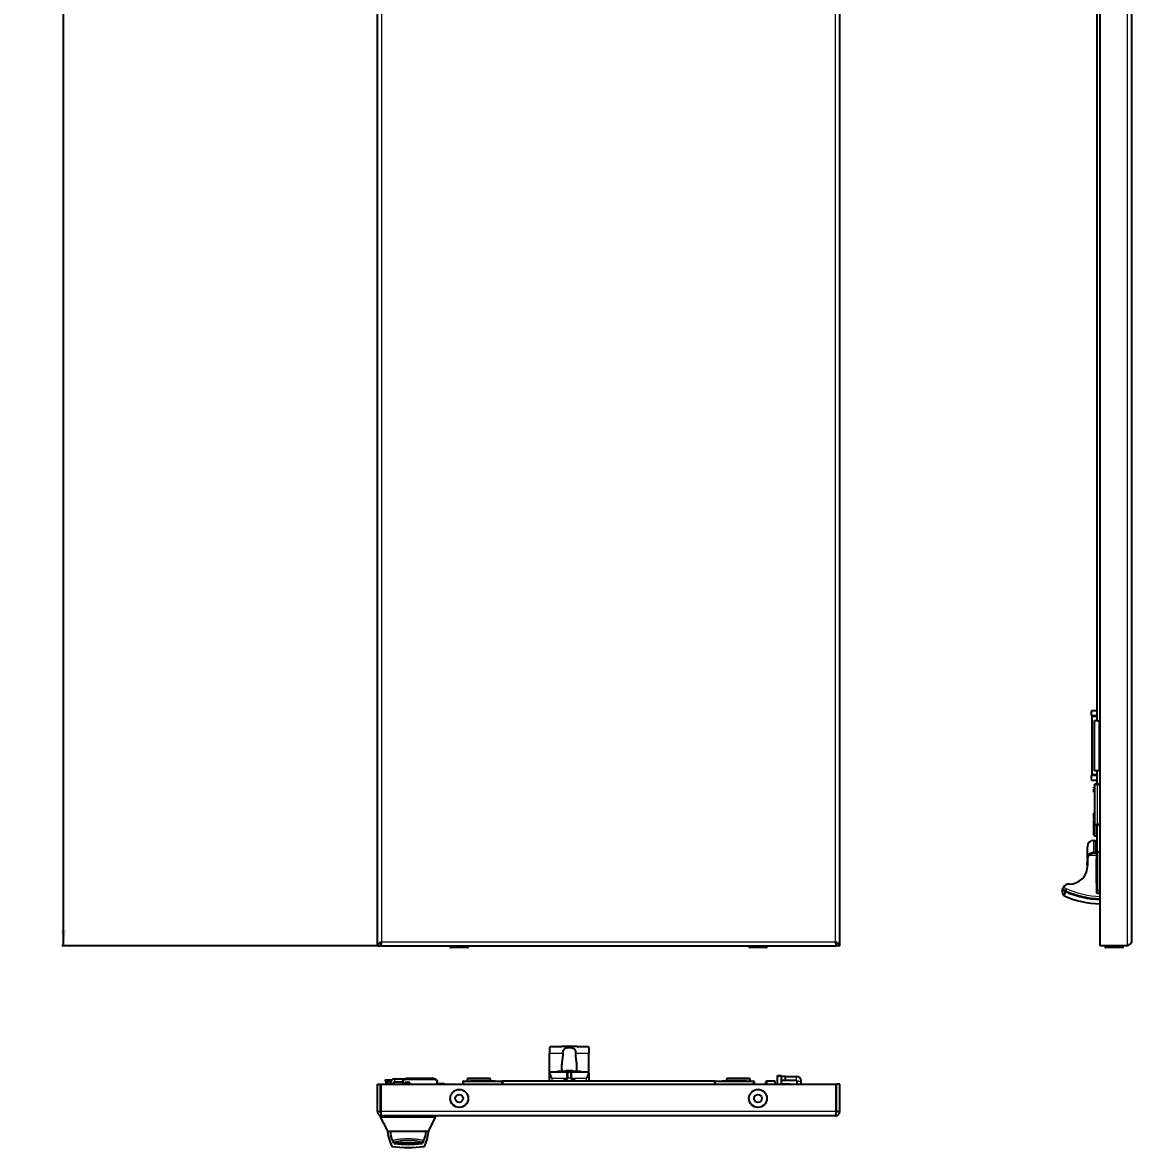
# Model space of a CAD drawing. Header units: millimetres. Extents: x -188 to 1295, y -1228 to 1043.
# Drawn here: x -188 to 517, y -1228 to -513 of the extents above; entities that cross this region are included whole.
import ezdxf

# ---------------------------------------------------------------- set-up
doc = ezdxf.new("R2010")
doc.units = ezdxf.units.MM
doc.layers.add('FORMAT', color=7, linetype='Continuous')
doc.styles.add('SLDTEXTSTYLE0', font='TXT', dxfattribs={"width": 0.75})
doc.dimstyles.new('SLDDIMSTYLE0', dxfattribs={"dimtxt": 20, "dimasz": 10, "dimexe": 0, "dimexo": 0.0625, "dimgap": 5, "dimtad": 2, "dimdec": 1, "dimrnd": 1e-09, "dimzin": 12, "dimdsep": 46, "dimtxsty": 'SLDTEXTSTYLE0', "dimsah": 1, "dimcen": 0.09, "dimadec": 0, "dimazin": 3, "dimtfac": 1, "dimtofl": 0, "dimtmove": 0, "dimatfit": 3, "dimfxl": 0, "dimfrac": 2, "dimtolj": 1, "dimtzin": 12, "dimarcsym": 0})

# ---------------------------------------------------------------- blocks, each defined once
blk = doc.blocks.new('_D_1')
at = {"layer": 'FORMAT'}
for p, q in [((37.68, 855.02), (-162.97, 855.02)), ((-161.97, -1099.98), (-161.97, 855.02)), ((37.68, -1099.98), (-162.97, -1099.98))]:
    blk.add_line(p, q, dxfattribs=at)
for points in [[(-161.97, 855.02), (-163.51, 845.02), (-160.43, 845.02)], [(-161.97, -1099.98), (-160.43, -1089.98), (-163.51, -1089.98)]]:
    blk.add_solid(points, dxfattribs=at)
at = {"layer": 'FORMAT', "insert": (-187.75, -77.12), "char_height": 20, "attachment_point": 1, "rotation": 90, "style": 'SLDTEXTSTYLE0'}
blk.add_mtext('1955', dxfattribs=at)

msp = doc.modelspace()

# ---------------------------------------------------------------- linework, layer by layer
at = {"color": 7, "linetype": 'Continuous', "lineweight": 25}
for p, q in [((37.69, -1099.98), (37.69, 855.02)), ((331.69, -1099.98), (331.69, 855.02)), ((497.27, -1099.98), (497.27, 855.02)), ((517.27, -199.98), (517.27, -1097.38)), ((495.27, -447.98), (495.27, -956.48)), ((491.72, -950.98), (491.72, -952.98)), ((495.27, -950.48), (492.22, -950.48)), ((492.22, -953.48), (495.27, -953.48)), ((492.22, -953.48), (492.22, -953.78)), ((492.22, -991.18), (492.22, -953.78)), ((492.22, -953.78), (495.22, -953.78)), ((493.77, -988.48), (493.77, -956.48)), ((493.77, -956.48), (496.77, -956.48)), ((494.72, -953.48), (494.72, -953.78)), ((495.22, -953.78), (495.27, -953.78)), ((497.27, -956.48), (496.77, -956.48)), ((491.72, -991.98), (491.72, -993.98)), ((495.22, -991.18), (492.22, -991.18)), ((492.22, -991.18), (492.22, -991.48)), ((495.27, -991.48), (492.22, -991.48)), ((492.22, -994.48), (495.27, -994.48)), ((496.77, -988.48), (493.77, -988.48)), ((494.72, -991.18), (494.72, -991.48)), ((495.27, -991.18), (495.22, -991.18)), ((495.27, -988.48), (495.27, -996.98)), ((496.77, -988.48), (497.27, -988.48)), ((493.67, -997.48), (493.67, -1022.48)), ((497.27, -996.98), (495.67, -996.98)), ((493.67, -1015.08), (493.27, -1015.48)), ((493.27, -1017.73), (493.27, -1015.48)), ((493.27, -1019.29), (493.27, -1018.57)), ((493.27, -1022.48), (493.27, -1020.25)), ((493.27, -1029.48), (493.27, -1022.48)), ((493.77, -1022.48), (493.77, -1029.98)), ((495.27, -1022.98), (495.27, -1039.98)), ((495.67, -1022.98), (497.16, -1022.98)), ((493.27, -1029.48), (493.77, -1029.98)), ((493.77, -1029.98), (495.27, -1029.98)), ((489.27, -1042.77), (489.27, -1036.83)), ((489.27, -1042.77), (489.27, -1036.83)), ((493.27, -1032.83), (493.3, -1032.83)), ((493.27, -1032.83), (493.27, -1032.83)), ((493.3, -1032.83), (494.26, -1032.83)), ((494.26, -1032.83), (495.27, -1032.83)), ((489.27, -1044.83), (489.27, -1042.77)), ((493.27, -1040.83), (495.27, -1040.83)), ((495.07, -1044.63), (495.27, -1044.63)), ((495.07, -1047.59), (495.07, -1044.63)), ((495.27, -1039.98), (495.57, -1039.98)), ((495.27, -1064.68), (495.27, -1040.28)), ((495.57, -1039.98), (496.22, -1039.98)), ((496.22, -1039.98), (497.27, -1039.98)), ((489.16, -1046.98), (489.17, -1046.98)), ((489.17, -1045.16), (489.27, -1045.16)), ((489.17, -1045.29), (489.27, -1045.29)), ((489.17, -1045.29), (489.17, -1046.85)), ((489.17, -1046.85), (489.27, -1046.85)), ((489.17, -1046.98), (489.27, -1046.98)), ((489.17, -1047.05), (489.27, -1047.05)), ((489.17, -1047.18), (489.27, -1047.18)), ((489.17, -1048.18), (489.17, -1047.18)), ((489.17, -1048.68), (489.17, -1048.18)), ((489.17, -1048.18), (489.27, -1048.18)), ((489.17, -1048.68), (489.27, -1048.68)), ((489.27, -1044.83), (489.27, -1049.08)), ((495.05, -1051.02), (495.27, -1051.02)), ((495.07, -1047.59), (495.27, -1047.59)), ((495.07, -1049.58), (495.07, -1047.59)), ((495.07, -1049.58), (495.27, -1049.58)), ((495.07, -1050.93), (495.07, -1049.58)), ((495.07, -1050.93), (495.27, -1050.93)), ((495.07, -1052.59), (495.07, -1051.19)), ((495.07, -1054.18), (495.05, -1054.18)), ((495.07, -1052.59), (495.27, -1052.59)), ((495.07, -1053.64), (495.07, -1052.59)), ((495.07, -1053.64), (495.27, -1053.64)), ((495.07, -1055.51), (495.07, -1053.64)), ((495.07, -1055.51), (495.27, -1055.51)), ((495.07, -1056.31), (495.07, -1055.51)), ((495.07, -1056.31), (495.27, -1056.31)), ((475.54, -1065.01), (473.38, -1064.12)), ((495.07, -1060.12), (495.27, -1060.12)), ((495.27, -1066.63), (495.27, -1064.68)), ((497.27, -1064.98), (495.57, -1064.98)), ((497.27, -1066.63), (495.27, -1066.63)), ((37.69, -1099.98), (39.69, -1099.98)), ((39.99, -1099.98), (39.99, -1098.3)), ((39.99, -1099.98), (329.39, -1099.98)), ((83.94, -1099.98), (83.94, -1100.73)), ((92.7, -1100.98), (84.19, -1100.98)), ((95.19, -1100.98), (92.7, -1100.98)), ((95.44, -1100.73), (95.44, -1099.98)), ((273.94, -1099.98), (273.94, -1100.73)), ((285.19, -1100.98), (274.19, -1100.98)), ((285.44, -1100.73), (285.44, -1099.98)), ((329.39, -1097.98), (329.39, -1099.98)), ((331.69, -1099.98), (329.69, -1099.98)), ((514.67, -1099.98), (497.27, -1099.98)), ((500.52, -1099.98), (500.52, -1100.73)), ((511.77, -1100.98), (500.77, -1100.98)), ((512.02, -1100.73), (512.02, -1099.98)), ((147.19, -1164.62), (147.19, -1168.46)), ((154.21, -1164.06), (148.69, -1164.06)), ((155.1, -1164.01), (154.58, -1164.02)), ((164.29, -1163.96), (155.1, -1163.96)), ((164.81, -1164.02), (164.29, -1164)), ((170.69, -1164.06), (165.17, -1164.06)), ((172.19, -1164.62), (172.19, -1168.46)), ((147.19, -1179.96), (147.19, -1168.46)), ((172.19, -1179.96), (172.19, -1168.46)), ((147.19, -1180.83), (147.19, -1179.96)), ((147.19, -1179.96), (160.69, -1179.96)), ((152.07, -1179.86), (152.07, -1179.96)), ((152.21, -1179.86), (152.21, -1179.96)), ((152.33, -1179.86), (152.33, -1179.96)), ((153.14, -1179.86), (152.33, -1179.86)), ((153.14, -1179.86), (153.14, -1179.96)), ((153.29, -1179.86), (153.29, -1179.96)), ((153.41, -1179.86), (153.41, -1179.96)), ((153.75, -1179.86), (153.75, -1179.96)), ((153.93, -1179.86), (153.93, -1179.96)), ((154.46, -1179.86), (154.46, -1179.96)), ((154.84, -1175.74), (154.84, -1178.33)), ((154.94, -1179.86), (154.94, -1179.96)), ((155.11, -1179.86), (155.11, -1179.96)), ((155.57, -1179.86), (155.57, -1179.96)), ((155.71, -1179.86), (155.71, -1179.96)), ((155.83, -1179.86), (155.83, -1179.96)), ((156.14, -1179.86), (156.14, -1179.96)), ((157.42, -1179.86), (156.3, -1179.86)), ((157.42, -1179.86), (157.42, -1179.96)), ((157.56, -1179.86), (157.56, -1179.96)), ((157.75, -1179.86), (157.75, -1179.96)), ((157.76, -1179.86), (157.76, -1179.96)), ((158.35, -1179.86), (157.76, -1179.86)), ((158.35, -1179.86), (158.35, -1179.96)), ((158.62, -1179.63), (158.6, -1179.4)), ((158.66, -1179.64), (158.63, -1179.33)), ((158.65, -1179.49), (158.65, -1179.4)), ((159.25, -1179.86), (158.68, -1179.86)), ((158.69, -1183.96), (158.69, -1179.96)), ((158.69, -1179.96), (160.69, -1179.96)), ((159.25, -1179.86), (159.25, -1179.96)), ((159.26, -1179.86), (159.26, -1179.96)), ((159.26, -1179.86), (159.44, -1179.86)), ((159.44, -1179.86), (159.44, -1179.96)), ((159.44, -1179.86), (159.44, -1179.86)), ((159.46, -1179.86), (159.46, -1179.96)), ((159.47, -1179.36), (159.47, -1179.33)), ((159.61, -1179.86), (159.61, -1179.96)), ((160.41, -1179.86), (159.61, -1179.86)), ((160.41, -1179.86), (160.41, -1179.96)), ((160.55, -1179.86), (160.55, -1179.96)), ((160.67, -1179.86), (160.67, -1179.96)), ((160.69, -1179.96), (160.69, -1183.96)), ((160.74, -1179.4), (160.75, -1179.33)), ((160.77, -1179.89), (160.96, -1179.88)), ((161.1, -1179.52), (161.11, -1179.4)), ((161.1, -1179.86), (161.1, -1179.96)), ((161.19, -1179.96), (172.19, -1179.96)), ((161.23, -1179.86), (161.23, -1179.96)), ((161.59, -1179.86), (161.59, -1179.96)), ((161.85, -1179.86), (161.85, -1179.96)), ((161.97, -1179.86), (161.97, -1179.96)), ((162.11, -1179.86), (162.11, -1179.96)), ((162.23, -1179.86), (162.23, -1179.96)), ((162.66, -1179.86), (162.66, -1179.96)), ((162.69, -1179.86), (162.66, -1179.86)), ((162.7, -1179.86), (162.7, -1179.96)), ((162.73, -1179.86), (162.73, -1179.96)), ((162.9, -1179.86), (162.9, -1179.96)), ((163.25, -1179.86), (163.25, -1179.96)), ((163.74, -1179.86), (163.74, -1179.96)), ((163.93, -1179.86), (163.93, -1179.96)), ((164.28, -1179.86), (164.28, -1179.96)), ((164.43, -1179.86), (164.43, -1179.96)), ((165.49, -1179.86), (164.43, -1179.86)), ((164.54, -1178.33), (164.54, -1175.74)), ((165.49, -1179.86), (165.49, -1179.96)), ((165.8, -1179.86), (165.8, -1179.96)), ((165.97, -1179.86), (165.97, -1179.96)), ((166.34, -1179.86), (166.34, -1179.96)), ((167.1, -1179.86), (166.34, -1179.86)), ((167.1, -1179.86), (167.1, -1179.96)), ((172.19, -1180.83), (172.19, -1179.96)), ((42.69, -1185.06), (42.69, -1185.96)), ((42.69, -1185.06), (44.69, -1185.06)), ((44.69, -1186.36), (43.09, -1186.36)), ((43.28, -1187.96), (43.19, -1186.36)), ((44.69, -1185.06), (46.89, -1185.06)), ((45.9, -1186.36), (44.69, -1186.36)), ((45.69, -1187.96), (45.69, -1187.46)), ((47.69, -1187.96), (47.69, -1187.46)), ((48.69, -1184.46), (55.19, -1184.46)), ((48.69, -1186.46), (53.69, -1186.46)), ((53.69, -1186.36), (53.69, -1187.96)), ((55.09, -1186.91), (55.09, -1187.96)), ((58.29, -1186.91), (55.09, -1186.91)), ((55.09, -1187.66), (58.29, -1187.66)), ((73.69, -1184.36), (55.69, -1184.36)), ((58.29, -1187.96), (58.29, -1186.91)), ((75.69, -1187.96), (75.69, -1186.36)), ((80.09, -1187.76), (75.69, -1187.76)), ((92.19, -1187.96), (92.19, -1186.26)), ((92.49, -1185.96), (116.89, -1185.96)), ((95.19, -1183.96), (94.69, -1184.46)), ((94.69, -1184.46), (94.69, -1185.96)), ((109.69, -1184.46), (94.69, -1184.46)), ((95.19, -1183.96), (109.19, -1183.96)), ((97.05, -1185.76), (97.05, -1185.96)), ((100.86, -1185.76), (100.86, -1185.96)), ((100.86, -1185.76), (101.66, -1185.76)), ((101.66, -1185.76), (101.66, -1185.96)), ((101.66, -1185.76), (103.53, -1185.76)), ((102.99, -1185.76), (102.99, -1185.73)), ((103.53, -1185.76), (103.53, -1185.96)), ((103.53, -1185.76), (104.58, -1185.76)), ((104.58, -1185.76), (104.58, -1185.96)), ((104.58, -1185.76), (105.98, -1185.76)), ((106.15, -1185.73), (106.15, -1185.96)), ((106.24, -1185.76), (106.24, -1185.96)), ((106.24, -1185.76), (107.59, -1185.76)), ((107.59, -1185.76), (107.59, -1185.96)), ((107.59, -1185.76), (109.58, -1185.76)), ((109.69, -1184.46), (109.19, -1183.96)), ((109.58, -1185.76), (109.58, -1185.96)), ((109.58, -1185.76), (112.54, -1185.76)), ((109.69, -1185.76), (109.69, -1184.46)), ((112.54, -1185.76), (112.54, -1185.96)), ((252.19, -1185.96), (117.19, -1185.96)), ((117.19, -1185.96), (117.19, -1186.26)), ((117.19, -1186.26), (117.19, -1187.05)), ((117.19, -1187.05), (117.19, -1187.96)), ((147.19, -1185.96), (147.19, -1180.83)), ((158.69, -1183.96), (158.69, -1183.99)), ((160.69, -1183.99), (160.69, -1183.96)), ((172.19, -1180.83), (172.19, -1185.96)), ((252.19, -1185.96), (252.19, -1186.26)), ((252.19, -1187.05), (252.19, -1186.26)), ((252.19, -1187.05), (252.19, -1187.96)), ((252.49, -1185.96), (276.89, -1185.96)), ((256.84, -1185.76), (256.84, -1185.96)), ((256.84, -1185.76), (257.19, -1185.76)), ((257.19, -1185.76), (257.19, -1185.96)), ((257.19, -1185.76), (257.44, -1185.76)), ((257.44, -1185.76), (257.44, -1185.96)), ((257.44, -1185.76), (257.55, -1185.76)), ((257.55, -1185.76), (257.55, -1185.96)), ((258.58, -1185.76), (258.58, -1185.96)), ((258.58, -1185.76), (259.25, -1185.76)), ((259.25, -1185.76), (259.25, -1185.96)), ((259.25, -1185.76), (259.59, -1185.76)), ((259.59, -1185.76), (259.59, -1185.96)), ((260.19, -1183.96), (259.69, -1184.46)), ((259.69, -1184.46), (259.69, -1185.76)), ((274.69, -1184.46), (259.69, -1184.46)), ((260.19, -1183.96), (274.19, -1183.96)), ((262.91, -1185.96), (262.91, -1185.73)), ((263.04, -1185.76), (263.82, -1185.76)), ((263.82, -1185.76), (263.82, -1185.96)), ((263.82, -1185.76), (264.62, -1185.76)), ((264.62, -1185.76), (264.62, -1185.96)), ((264.62, -1185.76), (265.1, -1185.76)), ((265.1, -1185.76), (265.1, -1185.96)), ((265.1, -1185.76), (266.49, -1185.76)), ((266.13, -1185.73), (266.13, -1185.76)), ((266.49, -1185.76), (266.49, -1185.96)), ((266.49, -1185.76), (267.54, -1185.76)), ((267.54, -1185.76), (267.54, -1185.96)), ((268.58, -1185.76), (268.58, -1185.96)), ((268.58, -1185.76), (270.55, -1185.76)), ((270.55, -1185.76), (270.55, -1185.96)), ((270.55, -1185.76), (272.54, -1185.76)), ((272.54, -1185.76), (272.54, -1185.96)), ((274.69, -1184.46), (274.19, -1183.96)), ((274.69, -1185.96), (274.69, -1184.46)), ((277.19, -1186.26), (277.19, -1187.96)), ((284.64, -1187.96), (284.64, -1186.51)), ((290.64, -1185.91), (285.24, -1185.91)), ((290.64, -1187.96), (290.64, -1185.91)), ((292.14, -1182.91), (292.14, -1182.41)), ((292.14, -1182.41), (294.64, -1182.41)), ((292.14, -1187.96), (292.14, -1182.91)), ((294.64, -1182.41), (294.64, -1182.91)), ((294.64, -1187.96), (294.64, -1182.91)), ((295.14, -1182.91), (294.64, -1182.95)), ((297.14, -1182.91), (295.14, -1182.91)), ((295.14, -1185.41), (297.14, -1185.41)), ((297.14, -1182.91), (304.14, -1182.91)), ((297.14, -1185.41), (297.14, -1182.91)), ((297.14, -1185.41), (304.14, -1185.41)), ((304.64, -1187.96), (304.64, -1185.91)), ((307.14, -1187.96), (307.14, -1185.91)), ((37.69, -1187.96), (39.69, -1187.96)), ((37.69, -1205.36), (37.69, -1187.96)), ((39.69, -1205.36), (39.69, -1187.96)), ((39.99, -1205.36), (39.99, -1187.96)), ((39.99, -1187.96), (329.39, -1187.96)), ((292.14, -1187.91), (290.89, -1187.91)), ((300.09, -1187.91), (294.64, -1187.91)), ((300.14, -1187.96), (300.09, -1187.91)), ((300.09, -1187.96), (300.09, -1187.91)), ((329.39, -1205.36), (329.39, -1187.96)), ((331.69, -1187.96), (329.69, -1187.96)), ((329.69, -1205.36), (329.69, -1187.96)), ((331.69, -1205.36), (331.69, -1187.96)), ((37.69, -1205.36), (39.69, -1205.36)), ((39.69, -1208.96), (39.69, -1207.96)), ((40.29, -1207.96), (39.69, -1207.96)), ((329.09, -1207.96), (40.29, -1207.96)), ((69.19, -1208.96), (45.19, -1208.96)), ((70.19, -1217.96), (74.72, -1208.9)), ((74.69, -1208.96), (74.69, -1207.96)), ((331.69, -1205.36), (329.69, -1205.36)), ((46.59, -1217.96), (44.19, -1217.96)), ((44.23, -1217.96), (44.23, -1218.16)), ((67.79, -1217.96), (46.59, -1217.96)), ((70.19, -1217.96), (67.79, -1217.96)), ((70.15, -1218.16), (70.15, -1217.96)), ((51.36, -1224.94), (62.96, -1224.94)), ((51.36, -1224.94), (51.51, -1224.94))]:
    msp.add_line(p, q, dxfattribs=at)
at = {"color": 8, "linetype": 'Continuous', "lineweight": 18}
for p, q in [((329.09, -1097.38), (329.09, 852.42)), ((514.67, -1099.98), (514.67, 855.02)), ((40.29, -199.95), (40.29, -1097.38)), ((495.22, -953.78), (495.22, -953.48)), ((495.22, -956.48), (495.22, -953.78)), ((496.77, -988.48), (496.77, -956.48)), ((495.22, -991.18), (495.22, -988.48)), ((495.22, -991.48), (495.22, -991.18)), ((495.67, -997.48), (497.27, -997.48)), ((495.67, -1022.48), (495.67, -997.48)), ((497.27, -1022.48), (495.67, -1022.48)), ((489.27, -1036.83), (489.27, -1036.83)), ((493.3, -1040.33), (493.3, -1032.83)), ((494.26, -1032.83), (494.26, -1040.33)), ((495.27, -1042.33), (490.15, -1042.33)), ((493.27, -1040.83), (493.27, -1040.33)), ((493.27, -1040.33), (493.3, -1040.33)), ((493.3, -1040.83), (493.3, -1040.33)), ((493.3, -1040.33), (494.26, -1040.33)), ((494.26, -1040.33), (495.27, -1040.33)), ((495.27, -1040.28), (495.57, -1040.28)), ((495.57, -1039.98), (495.57, -1040.28)), ((495.57, -1040.28), (495.57, -1064.68)), ((497.27, -1040.28), (495.57, -1040.28)), ((495.07, -1058.88), (495.27, -1058.88)), ((473.94, -1062.73), (476.14, -1063.63)), ((495.27, -1064.68), (495.57, -1064.68)), ((495.57, -1064.68), (495.57, -1064.98)), ((495.57, -1064.68), (497.27, -1064.68)), ((40.29, -1097.38), (329.09, -1097.38)), ((83.94, -1100.73), (92.84, -1100.73)), ((92.84, -1100.73), (95.44, -1100.73)), ((273.94, -1100.73), (285.44, -1100.73)), ((500.52, -1100.73), (512.02, -1100.73)), ((155.6, -1168.46), (147.19, -1168.46)), ((172.19, -1168.46), (163.78, -1168.46)), ((156.3, -1179.86), (156.3, -1179.96)), ((158.19, -1183.96), (158.19, -1179.96)), ((161.19, -1179.96), (161.19, -1183.96)), ((42.69, -1185.96), (44.69, -1185.96)), ((44.19, -1186.36), (44.29, -1187.96)), ((44.69, -1185.06), (44.69, -1185.96)), ((44.69, -1185.96), (46.09, -1185.96)), ((44.69, -1186.36), (44.69, -1185.96)), ((47.69, -1187.46), (45.69, -1187.46)), ((48.69, -1186.46), (48.69, -1184.46)), ((54.19, -1187.96), (54.19, -1186.36)), ((58.29, -1187.11), (55.09, -1187.11)), ((55.69, -1184.86), (73.69, -1184.86)), ((75.19, -1186.36), (75.19, -1187.96)), ((80.09, -1187.96), (80.09, -1187.76)), ((92.49, -1186.26), (92.19, -1186.26)), ((92.49, -1185.96), (92.49, -1186.26)), ((92.49, -1186.26), (92.49, -1187.96)), ((116.89, -1186.26), (92.49, -1186.26)), ((98.29, -1185.76), (98.29, -1185.96)), ((116.89, -1185.96), (116.89, -1186.26)), ((116.89, -1187.96), (116.89, -1186.26)), ((117.19, -1186.26), (116.89, -1186.26)), ((148.69, -1183.96), (158.19, -1183.96)), ((148.69, -1183.96), (148.69, -1185.96)), ((157.83, -1184.47), (157.97, -1184.95)), ((158.19, -1183.96), (158.69, -1183.96)), ((158.19, -1183.99), (158.19, -1183.96)), ((158.19, -1183.99), (158.69, -1183.99)), ((160.69, -1183.96), (158.69, -1183.96)), ((160.69, -1183.96), (161.19, -1183.96)), ((160.69, -1183.99), (161.19, -1183.99)), ((161.19, -1183.96), (161.19, -1183.99)), ((161.19, -1183.96), (170.69, -1183.96)), ((161.42, -1184.95), (161.55, -1184.47)), ((170.69, -1185.96), (170.69, -1183.96)), ((252.49, -1186.26), (252.19, -1186.26)), ((252.49, -1186.26), (252.49, -1185.96)), ((252.49, -1186.26), (252.49, -1187.96)), ((276.89, -1186.26), (252.49, -1186.26)), ((261.32, -1185.76), (261.32, -1185.96)), ((276.89, -1185.96), (276.89, -1186.26)), ((276.89, -1187.96), (276.89, -1186.26)), ((277.19, -1186.26), (276.89, -1186.26)), ((285.24, -1185.91), (285.24, -1187.96)), ((294.64, -1182.91), (292.14, -1182.91)), ((304.14, -1185.41), (304.14, -1182.91)), ((304.64, -1185.91), (307.14, -1185.91)), ((290.89, -1187.91), (290.89, -1187.96)), ((329.39, -1205.36), (39.99, -1205.36)), ((45.19, -1208.96), (45.19, -1207.96)), ((69.19, -1208.96), (69.19, -1207.96))]:
    msp.add_line(p, q, dxfattribs=at)
at = {"color": 7, "linetype": 'Continuous', "lineweight": 25, "flags": 128}
for points in [[(329.69, -1194.46), (329.55, -1194.21), (329.39, -1193.94)], [(329.39, -1202.97), (329.55, -1202.71), (329.69, -1202.46)], [(48.07, -1225.39), (47.72, -1224.49), (47.61, -1224.22)], [(66.88, -1223.9), (66.67, -1224.49), (66.31, -1225.39)]]:
    msp.add_lwpolyline(points, dxfattribs=at)
at = {"color": 8, "linetype": 'Continuous', "lineweight": 18, "flags": 128}
for points in [[(329.39, -1194.53), (329.68, -1195.12), (329.69, -1195.14)], [(329.69, -1201.77), (329.68, -1201.79), (329.39, -1202.38)]]:
    msp.add_lwpolyline(points, dxfattribs=at)
at = {"color": 7, "linetype": 'Continuous', "lineweight": 25}
for centre, radius in [((89.69, -1196.96), 5.75), ((89.69, -1196.96), 2.5), ((279.69, -1196.96), 5.75), ((279.69, -1196.96), 2.5)]:
    msp.add_circle(centre, radius, dxfattribs=at)
at = {"color": 8, "linetype": 'Continuous', "lineweight": 18}
for centre in [(89.69, -1196.96), (279.69, -1196.96)]:
    msp.add_circle(centre, 5.5, dxfattribs=at)
at = {"color": 7, "linetype": 'Continuous', "lineweight": 25}
for centre, radius, start, end in [((492.22, -950.98), 0.5, 90, 180), ((492.22, -952.98), 0.5, 180, 270), ((492.22, -991.98), 0.5, 90, 180), ((492.22, -993.98), 0.5, 180, 270), ((493.27, -1036.83), 4, 90, 180), ((493.27, -1036.83), 4, 90, 180), ((493.27, -1044.83), 4, 141.31781, 180), ((495.57, -1040.28), 0.3, 90, 180), ((477.77, -1049.08), 11.5, 270, 0), ((477.77, -1065.08), 4.5, 90, 148.43185), ((498.27, -1014.93), 55, 245.58594, 268.9582), ((495.57, -1064.68), 0.3, 180, 270), ((498.27, -1014.93), 58.2, 245.70354, 269.01549), ((84.19, -1100.73), 0.25, 180, 270), ((95.19, -1100.73), 0.25, 270, 0), ((274.19, -1100.73), 0.25, 180, 270), ((285.19, -1100.73), 0.25, 270, 0), ((500.77, -1100.73), 0.25, 180, 270), ((511.77, -1100.73), 0.25, 270, 0), ((159.69, -1187.26), 8, 98.41771, 108.44436), ((159.72, -1183.59), 4.34, 104.99458, 114.66368), ((158.38, -1185.17), 5.54, 85.14071, 94.85929), ((158.73, -1179.42), 0.133, 135.20997, 169.83797), ((159.75, -1187.35), 8.03, 91.99978, 97.83609), ((160.1, -1181), 1.85, 119.67191, 132.73716), ((160.17, -1185.82), 6.5, 92.24647, 98.7173), ((159.22, -1185.78), 6.45, 85.77538, 87.76397), ((159.63, -1187.35), 8.03, 82.16391, 88.00022), ((159.54, -1183.67), 4.43, 65.15746, 74.45727), ((160.62, -1180.96), 1.64, 72.5824, 85.536), ((159.69, -1187.26), 8, 70.1778, 81.58229), ((159.7, -1186.29), 7.03, 70.80686, 78.43412), ((161.71, -1181.98), 2.36, 82.549, 97.451), ((43.09, -1185.96), 0.4, 180, 270), ((48.69, -1187.46), 3, 90, 180), ((48.69, -1187.46), 1, 90, 180), ((80.09, -1188.36), 0.6, 41.81031, 90), ((92.49, -1186.26), 0.3, 90, 180), ((116.89, -1186.26), 0.3, 0, 90), ((159.69, -1190.96), 6.25, 106.01339, 126.8699), ((157.69, -1183.99), 1, 286.01339, 0), ((161.69, -1183.99), 1, 180, 253.98661), ((159.69, -1190.96), 6.25, 53.1301, 73.98661), ((252.49, -1186.26), 0.3, 90, 180), ((276.89, -1186.26), 0.3, 0, 90), ((285.24, -1186.51), 0.6, 90, 180), ((290.89, -1187.66), 0.25, 180, 270), ((295.14, -1185.91), 0.5, 90, 180), ((304.14, -1185.91), 3, 0, 90), ((304.14, -1185.91), 0.5, 360, 90), ((322.19, -1198.46), 7.5, 343.7398, 16.2602), ((36.25, -1218.16), 7.98, 358.26695, 359.99994), ((71.08, -1215.6), 27, 185.96099, 206.16954), ((57.19, -1217.96), 11.4, 180, 210.87421), ((57.19, -1217.96), 11.4, 329.05608, 0), ((43.3, -1215.6), 27, 333.83046, 354.03918), ((78.13, -1218.16), 7.98, 180, 181.7325), ((57.19, -1146.16), 82, 262.75342, 277.24658), ((48.54, -1225.19), 0.5, 203.04365, 263.74905), ((57.19, -1146.16), 80, 263.74905, 276.25095), ((65.85, -1225.19), 0.5, 276.25095, 336.95635)]:
    msp.add_arc(centre, radius, start, end, dxfattribs=at)
at = {"color": 8, "linetype": 'Continuous', "lineweight": 18}
for centre, radius, start, end in [((493.27, -1044.83), 4.5, 90, 152.71955), ((493.77, -1040.34), 0.491, 271.15589, 1.11103), ((498.27, -1014.93), 55.65, 245.60841, 268.97035), ((498.27, -1014.93), 53.5, 245.55903, 268.92899), ((159.69, -1190.96), 6.75, 106.01339, 132.20545), ((157.69, -1183.99), 0.5, 286.01339, 0), ((161.69, -1183.99), 0.5, 180, 253.98661), ((159.69, -1190.96), 6.75, 47.79455, 73.98661)]:
    msp.add_arc(centre, radius, start, end, dxfattribs=at)
at = {"color": 7, "linetype": 'Continuous', "lineweight": 25}
for points, knots in [([(493.37, -999.48), (493.37, -999.42), (493.37, -999.34), (493.37, -999.25), (493.37, -999.16), (493.37, -999.03), (493.37, -999), (493.37, -998.98)], [0, 0, 0, 0, 0.124693, 0.187182, 0.249773, 0.500039, 1, 1, 1, 1]), ([(493.37, -999.68), (493.37, -999.68), (493.37, -999.68), (493.37, -999.67), (493.37, -999.66), (493.37, -999.63), (493.37, -999.59), (493.37, -999.55), (493.37, -999.51), (493.37, -999.49), (493.37, -999.48)], [0, 0, 0, 0, 0.128825, 0.180169, 0.243397, 0.36986, 0.499864, 0.749649, 0.843476, 1, 1, 1, 1]), ([(493.37, -1001.19), (493.37, -1001.12), (493.37, -1000.96), (493.37, -1000.74), (493.37, -1000.56), (493.37, -1000.4), (493.37, -1000.29), (493.37, -1000.28), (493.37, -1000.27)], [0, 0, 0, 0, 0.125049, 0.249886, 0.370856, 0.49982, 0.749609, 1, 1, 1, 1]), ([(493.37, -1002.04), (493.37, -1002.03), (493.37, -1002.02), (493.37, -1001.93), (493.37, -1001.84), (493.37, -1001.71), (493.37, -1001.5), (493.37, -1001.32), (493.37, -1001.19)], [0, 0, 0, 0, 0.25007, 0.379181, 0.500499, 0.62417, 0.750842, 1, 1, 1, 1]), ([(493.37, -1017.92), (493.37, -1017.93), (493.37, -1017.94), (493.37, -1018.02), (493.37, -1018.12), (493.37, -1018.25), (493.37, -1018.46), (493.37, -1018.64), (493.37, -1018.76)], [0, 0, 0, 0, 0.25007, 0.379559, 0.500499, 0.624556, 0.750843, 1, 1, 1, 1]), ([(493.37, -1018.76), (493.37, -1018.8), (493.37, -1018.88), (493.37, -1019.04), (493.37, -1019.22), (493.37, -1019.4), (493.37, -1019.56), (493.37, -1019.67), (493.37, -1019.68), (493.37, -1019.68)], [0, 0, 0, 0, 0.0626366, 0.1252782, 0.2500723, 0.3748405, 0.4999941, 0.7496958, 1, 1, 1, 1]), ([(493.37, -1020.27), (493.37, -1020.27), (493.37, -1020.28), (493.37, -1020.29), (493.37, -1020.3), (493.37, -1020.32), (493.37, -1020.38), (493.37, -1020.44), (493.37, -1020.48)], [0, 0, 0, 0, 0.13107, 0.182437, 0.243796, 0.371388, 0.500442, 1, 1, 1, 1]), ([(493.37, -1020.48), (493.37, -1020.51), (493.37, -1020.56), (493.37, -1020.64), (493.37, -1020.71), (493.37, -1020.8), (493.37, -1020.93), (493.37, -1020.96), (493.37, -1020.98)], [0, 0, 0, 0, 0.062686, 0.125173, 0.187628, 0.250185, 0.500314, 1, 1, 1, 1]), ([(489.27, -1044.76), (489.27, -1044.76), (489.27, -1044.76), (489.27, -1044.75), (489.27, -1044.74), (489.27, -1044.65), (489.27, -1044.32), (489.27, -1043.69), (489.27, -1043.09), (489.27, -1042.77)], [0, 0, 0, 0, 0.00167, 0.003889, 0.009531, 0.034361, 0.132751, 0.526214, 1, 1, 1, 1]), ([(490.15, -1042.33), (490.32, -1042.14), (490.75, -1041.67), (491.69, -1041.09), (492.58, -1040.85), (493.16, -1040.83), (493.27, -1040.83), (493.27, -1040.83)], [0, 0, 0, 0, 0.19414, 0.485275, 0.898779, 0.996769, 1, 1, 1, 1]), ([(489.17, -1045.16), (489.17, -1045.16), (489.17, -1045.16), (489.17, -1045.19), (489.17, -1045.24), (489.17, -1045.28), (489.17, -1045.29)], [0, 0, 0, 0, 0.280836, 0.55925, 0.779182, 1, 1, 1, 1]), ([(489.17, -1046.85), (489.17, -1046.87), (489.17, -1046.9), (489.17, -1046.95), (489.17, -1046.98), (489.17, -1046.98), (489.17, -1046.98)], [0, 0, 0, 0, 0.280953, 0.559391, 0.779073, 1, 1, 1, 1]), ([(489.17, -1046.91), (489.17, -1046.94), (489.17, -1046.98), (489.17, -1047.05), (489.17, -1047.05), (489.17, -1047.05)], [0, 0, 0, 0, 0.280801, 0.559621, 1, 1, 1, 1]), ([(495.07, -1058.88), (495.07, -1058.51), (495.07, -1057.81), (495.07, -1056.96), (495.07, -1056.51), (495.07, -1056.48)], [0, 0, 0, 0, 0.522437, 0.975649, 1, 1, 1, 1]), ([(495.07, -1060.12), (495.07, -1059.94), (495.07, -1059.6), (495.07, -1059.11), (495.07, -1058.88)], [0, 0, 0, 0, 0.5368, 1, 1, 1, 1]), ([(474.32, -1067.96), (474.29, -1067.94), (474.21, -1067.84), (473.75, -1067.2), (473.23, -1066.01), (473.3, -1064.84), (473.33, -1064.35)], [0, 0, 0, 0, 0.101651, 0.345128, 0.729048, 1, 1, 1, 1]), ([(473.38, -1064.12), (473.37, -1064.17), (473.35, -1064.24), (473.33, -1064.33), (473.33, -1064.35)], [0, 0, 0, 0, 0.789403, 1, 1, 1, 1]), ([(475.29, -1065.61), (475.29, -1065.61), (475.29, -1065.6), (475.29, -1065.59), (475.27, -1065.56), (475.16, -1065.46), (474.66, -1065.14), (474.02, -1064.77), (473.48, -1064.44), (473.33, -1064.35)], [0, 0, 0, 0, 0.003748, 0.008698, 0.018275, 0.054741, 0.199177, 0.774578, 1, 1, 1, 1]), ([(473.38, -1064.12), (473.38, -1064.1), (473.39, -1064.07), (473.45, -1063.82), (473.57, -1063.46), (473.74, -1063.07), (473.88, -1062.82), (473.94, -1062.73)], [0, 0, 0, 0, 0.2129, 0.425707, 0.640613, 0.853382, 1, 1, 1, 1]), ([(474.32, -1067.96), (474.33, -1067.92), (474.37, -1067.83), (474.61, -1067.26), (474.94, -1066.47), (475.2, -1065.84), (475.29, -1065.61)], [0, 0, 0, 0, 0.237351, 0.529954, 0.830331, 1, 1, 1, 1]), ([(475.54, -1065.01), (475.55, -1065), (475.56, -1064.97), (475.66, -1064.73), (475.81, -1064.38), (475.98, -1064), (476.09, -1063.75), (476.13, -1063.65), (476.14, -1063.63)], [0, 0, 0, 0, 0.214635, 0.429269, 0.643917, 0.858595, 0.982146, 1, 1, 1, 1]), ([(40.29, -1097.38), (39.95, -1097.6), (39.61, -1097.81), (38.98, -1098.25), (38.69, -1098.46), (38.21, -1098.9), (38.02, -1099.11), (37.76, -1099.55), (37.69, -1099.76), (37.69, -1099.98)], [0, 0, 0, 0, 0.25, 0.25, 0.5, 0.5, 0.75, 0.75, 1, 1, 1, 1]), ([(40.29, -1097.38), (40.13, -1097.81), (39.98, -1098.25), (39.76, -1099.11), (39.69, -1099.55), (39.69, -1099.98)], [0, 0, 0, 0, 0.5, 0.5, 1, 1, 1, 1]), ([(39.99, -1099.98), (40.02, -1099.98), (40.04, -1099.91), (40.09, -1099.65), (40.12, -1099.46), (40.17, -1098.98), (40.19, -1098.69), (40.24, -1098.06), (40.27, -1097.72), (40.29, -1097.38)], [0, 0, 0, 0, 0.25, 0.25, 0.5, 0.5, 0.75, 0.75, 1, 1, 1, 1]), ([(39.99, -1097.98), (40.04, -1097.98), (40.09, -1097.91), (40.19, -1097.69), (40.24, -1097.54), (40.29, -1097.38)], [0, 0, 0, 0, 0.5, 0.5, 1, 1, 1, 1]), ([(329.09, -1097.38), (329.12, -1097.72), (329.14, -1098.06), (329.19, -1098.69), (329.22, -1098.98), (329.27, -1099.46), (329.29, -1099.65), (329.34, -1099.91), (329.37, -1099.98), (329.39, -1099.98)], [0, 0, 0, 0, 0.25, 0.25, 0.5, 0.5, 0.75, 0.75, 1, 1, 1, 1]), ([(331.69, -1099.98), (331.69, -1099.76), (331.62, -1099.55), (331.36, -1099.11), (331.17, -1098.9), (330.69, -1098.46), (330.4, -1098.25), (329.77, -1097.81), (329.43, -1097.6), (329.09, -1097.38)], [0, 0, 0, 0, 0.25, 0.25, 0.5, 0.5, 0.75, 0.75, 1, 1, 1, 1]), ([(329.69, -1099.98), (329.69, -1099.55), (329.63, -1099.11), (329.4, -1098.25), (329.25, -1097.81), (329.09, -1097.38)], [0, 0, 0, 0, 0.5, 0.5, 1, 1, 1, 1]), ([(329.09, -1097.38), (329.14, -1097.54), (329.19, -1097.69), (329.29, -1097.91), (329.34, -1097.98), (329.39, -1097.98)], [0, 0, 0, 0, 0.5, 0.5, 1, 1, 1, 1]), ([(517.27, -1097.38), (517.27, -1097.6), (517.2, -1097.81), (516.94, -1098.25), (516.75, -1098.46), (516.27, -1098.9), (515.98, -1099.11), (515.35, -1099.55), (515.01, -1099.76), (514.67, -1099.98)], [0, 0, 0, 0, 0.25, 0.25, 0.5, 0.5, 0.75, 0.75, 1, 1, 1, 1]), ([(148.69, -1164.06), (148.52, -1164.06), (148.19, -1164.07), (147.74, -1164.13), (147.4, -1164.25), (147.22, -1164.42), (147.2, -1164.56), (147.19, -1164.62)], [0, 0, 0, 0, 0.2129, 0.425707, 0.640613, 0.853382, 1, 1, 1, 1]), ([(154.21, -1164.06), (154.31, -1164.05), (154.44, -1164.03), (154.55, -1164.02), (154.58, -1164.02)], [0, 0, 0, 0, 0.789403, 1, 1, 1, 1]), ([(155.6, -1168.46), (155.62, -1168.04), (155.66, -1167.21), (156.02, -1166.12), (156.67, -1165.31), (157.6, -1164.82), (158.75, -1164.58), (160.08, -1164.53), (161.42, -1164.7), (162.55, -1165.17), (163.28, -1165.98), (163.66, -1167), (163.78, -1167.87), (163.78, -1168.36), (163.78, -1168.46)], [0, 0, 0, 0, 0.088505, 0.177138, 0.262858, 0.344694, 0.430485, 0.525193, 0.625645, 0.723911, 0.812494, 0.894483, 0.978997, 1, 1, 1, 1]), ([(164.81, -1164.02), (164.82, -1164.02), (164.93, -1164.03), (165.06, -1164.05), (165.17, -1164.06)], [0, 0, 0, 0, 0.161974, 1, 1, 1, 1]), ([(172.19, -1164.62), (172.18, -1164.54), (172.15, -1164.38), (171.91, -1164.22), (171.55, -1164.12), (171.12, -1164.07), (170.82, -1164.06), (170.69, -1164.06)], [0, 0, 0, 0, 0.205683, 0.411346, 0.618649, 0.832339, 1, 1, 1, 1]), ([(155.6, -1168.46), (155.55, -1169.46), (155.44, -1171.6), (154.92, -1174.04), (154.86, -1175.35), (154.84, -1175.74)], [0, 0, 0, 0, 0.378823, 0.812228, 1, 1, 1, 1]), ([(164.54, -1175.74), (164.46, -1174.83), (164.28, -1172.97), (163.82, -1170.38), (163.79, -1168.84), (163.78, -1168.46)], [0, 0, 0, 0, 0.417668, 0.852903, 1, 1, 1, 1]), ([(152.21, -1179.86), (152.19, -1179.86), (152.15, -1179.86), (152.1, -1179.86), (152.07, -1179.86), (152.07, -1179.86), (152.07, -1179.86)], [0, 0, 0, 0, 0.280836, 0.55925, 0.779182, 1, 1, 1, 1]), ([(152.33, -1179.86), (152.33, -1179.86), (152.33, -1179.86), (152.3, -1179.86), (152.26, -1179.86), (152.23, -1179.86), (152.21, -1179.86)], [0, 0, 0, 0, 0.2808879, 0.5594825, 0.7792702, 1, 1, 1, 1]), ([(153.29, -1179.86), (153.28, -1179.86), (153.24, -1179.86), (153.19, -1179.86), (153.16, -1179.86), (153.14, -1179.86)], [0, 0, 0, 0, 0.280638, 0.560877, 1, 1, 1, 1]), ([(153.41, -1179.86), (153.41, -1179.86), (153.41, -1179.86), (153.38, -1179.86), (153.34, -1179.86), (153.31, -1179.86), (153.29, -1179.86)], [0, 0, 0, 0, 0.280941, 0.559114, 0.779089, 1, 1, 1, 1]), ([(153.93, -1179.86), (153.87, -1179.86), (153.76, -1179.86), (153.75, -1179.86), (153.75, -1179.86)], [0, 0, 0, 0, 0.559312, 1, 1, 1, 1]), ([(154.46, -1179.86), (154.41, -1179.86), (154.29, -1179.86), (154.09, -1179.86), (153.99, -1179.86), (153.93, -1179.86)], [0, 0, 0, 0, 0.280496, 0.560765, 1, 1, 1, 1]), ([(154.94, -1179.86), (154.87, -1179.86), (154.75, -1179.86), (154.55, -1179.86), (154.46, -1179.86)], [0, 0, 0, 0, 0.560137, 1, 1, 1, 1]), ([(154.84, -1178.33), (154.88, -1178.6), (154.97, -1179.14), (155.76, -1179.6), (156.75, -1179.8), (157.53, -1179.84), (157.81, -1179.85)], [0, 0, 0, 0, 0.289157, 0.579411, 0.847533, 1, 1, 1, 1]), ([(155.11, -1179.86), (155.11, -1179.86), (155.09, -1179.86), (154.99, -1179.86), (154.94, -1179.86)], [0, 0, 0, 0, 0.559914, 1, 1, 1, 1]), ([(155.71, -1179.86), (155.69, -1179.86), (155.65, -1179.86), (155.6, -1179.86), (155.57, -1179.86), (155.57, -1179.86), (155.57, -1179.86)], [0, 0, 0, 0, 0.2807653, 0.5591779, 0.7791749, 1, 1, 1, 1]), ([(155.83, -1179.86), (155.83, -1179.86), (155.83, -1179.86), (155.8, -1179.86), (155.76, -1179.86), (155.73, -1179.86), (155.71, -1179.86)], [0, 0, 0, 0, 0.280828, 0.559417, 0.779393, 1, 1, 1, 1]), ([(156.3, -1179.86), (156.28, -1179.86), (156.24, -1179.86), (156.18, -1179.86), (156.15, -1179.86), (156.15, -1179.86), (156.14, -1179.86)], [0, 0, 0, 0, 0.280951, 0.559967, 0.779431, 1, 1, 1, 1]), ([(157.56, -1179.86), (157.56, -1179.86), (157.55, -1179.86), (157.52, -1179.86), (157.47, -1179.86), (157.44, -1179.86), (157.42, -1179.86)], [0, 0, 0, 0, 0.2807125, 0.5587014, 0.7790455, 1, 1, 1, 1]), ([(157.76, -1179.86), (157.76, -1179.86), (157.75, -1179.86), (157.75, -1179.86), (157.75, -1179.86)], [0, 0, 0, 0, 0.560081, 1, 1, 1, 1]), ([(158.19, -1179.96), (158.19, -1179.96), (158.2, -1179.96), (158.2, -1179.96), (158.21, -1179.96), (158.25, -1179.96), (158.37, -1179.96), (158.59, -1179.96), (158.66, -1179.96), (158.69, -1179.96)], [0, 0, 0, 0, 0.00167, 0.003889, 0.009531, 0.034361, 0.132751, 0.526214, 1, 1, 1, 1]), ([(158.53, -1179.86), (158.51, -1179.86), (158.46, -1179.86), (158.39, -1179.86), (158.37, -1179.86), (158.35, -1179.86)], [0, 0, 0, 0, 0.281226, 0.561522, 1, 1, 1, 1]), ([(159.26, -1179.86), (159.26, -1179.86), (159.26, -1179.86), (159.25, -1179.86), (159.25, -1179.86)], [0, 0, 0, 0, 0.559504, 1, 1, 1, 1]), ([(159.61, -1179.86), (159.59, -1179.86), (159.55, -1179.86), (159.49, -1179.86), (159.46, -1179.86), (159.46, -1179.86), (159.46, -1179.86)], [0, 0, 0, 0, 0.280855, 0.559718, 0.779518, 1, 1, 1, 1]), ([(160.55, -1179.86), (160.53, -1179.86), (160.49, -1179.86), (160.44, -1179.86), (160.41, -1179.86), (160.41, -1179.86), (160.41, -1179.86)], [0, 0, 0, 0, 0.280813, 0.559099, 0.77917, 1, 1, 1, 1]), ([(160.67, -1179.86), (160.67, -1179.86), (160.67, -1179.86), (160.64, -1179.86), (160.6, -1179.86), (160.57, -1179.86), (160.55, -1179.86)], [0, 0, 0, 0, 0.280912, 0.559405, 0.779108, 1, 1, 1, 1]), ([(160.69, -1179.96), (160.73, -1179.96), (160.81, -1179.96), (161.07, -1179.96), (161.19, -1179.96), (161.19, -1179.96)], [0, 0, 0, 0, 0.475461, 0.994056, 1, 1, 1, 1]), ([(161.1, -1179.86), (161.08, -1179.86), (161.04, -1179.86), (160.99, -1179.86), (160.96, -1179.86), (160.96, -1179.86), (160.96, -1179.86)], [0, 0, 0, 0, 0.280888, 0.559023, 0.779155, 1, 1, 1, 1]), ([(161.23, -1179.86), (161.22, -1179.86), (161.22, -1179.86), (161.2, -1179.86), (161.15, -1179.86), (161.12, -1179.86), (161.1, -1179.86)], [0, 0, 0, 0, 0.2809, 0.559498, 0.779148, 1, 1, 1, 1]), ([(161.59, -1179.86), (161.54, -1179.86), (161.43, -1179.86), (161.3, -1179.86), (161.23, -1179.86), (161.23, -1179.86), (161.23, -1179.86)], [0, 0, 0, 0, 0.280935, 0.559487, 0.779245, 1, 1, 1, 1]), ([(161.85, -1179.86), (161.81, -1179.86), (161.73, -1179.86), (161.64, -1179.86), (161.59, -1179.86)], [0, 0, 0, 0, 0.559441, 1, 1, 1, 1]), ([(161.68, -1179.86), (162.12, -1179.82), (163.03, -1179.75), (163.98, -1179.45), (164.47, -1178.96), (164.52, -1178.52), (164.54, -1178.33)], [0, 0, 0, 0, 0.258101, 0.532051, 0.800559, 1, 1, 1, 1]), ([(161.97, -1179.86), (161.96, -1179.86), (161.96, -1179.86), (161.88, -1179.86), (161.85, -1179.86)], [0, 0, 0, 0, 0.560313, 1, 1, 1, 1]), ([(162.11, -1179.86), (162.09, -1179.86), (162.05, -1179.86), (162, -1179.86), (161.97, -1179.86), (161.97, -1179.86), (161.97, -1179.86)], [0, 0, 0, 0, 0.28091, 0.559174, 0.779166, 1, 1, 1, 1]), ([(162.23, -1179.86), (162.23, -1179.86), (162.23, -1179.86), (162.2, -1179.86), (162.16, -1179.86), (162.13, -1179.86), (162.11, -1179.86)], [0, 0, 0, 0, 0.2808487, 0.55949, 0.7791576, 1, 1, 1, 1]), ([(162.73, -1179.86), (162.72, -1179.86), (162.7, -1179.86), (162.7, -1179.86), (162.7, -1179.86)], [0, 0, 0, 0, 0.560691, 1, 1, 1, 1]), ([(162.9, -1179.86), (162.86, -1179.86), (162.8, -1179.86), (162.75, -1179.86), (162.73, -1179.86)], [0, 0, 0, 0, 0.559542, 1, 1, 1, 1]), ([(163.25, -1179.86), (163.18, -1179.86), (163.05, -1179.86), (162.95, -1179.86), (162.9, -1179.86)], [0, 0, 0, 0, 0.560514, 1, 1, 1, 1]), ([(163.74, -1179.86), (163.66, -1179.86), (163.53, -1179.86), (163.33, -1179.86), (163.25, -1179.86)], [0, 0, 0, 0, 0.559217, 1, 1, 1, 1]), ([(163.93, -1179.86), (163.93, -1179.86), (163.92, -1179.86), (163.79, -1179.86), (163.74, -1179.86)], [0, 0, 0, 0, 0.56034, 1, 1, 1, 1]), ([(164.43, -1179.86), (164.41, -1179.86), (164.36, -1179.86), (164.31, -1179.86), (164.28, -1179.86), (164.28, -1179.86), (164.28, -1179.86)], [0, 0, 0, 0, 0.280872, 0.559701, 0.779382, 1, 1, 1, 1]), ([(165.97, -1179.86), (165.92, -1179.86), (165.82, -1179.86), (165.81, -1179.86), (165.8, -1179.86)], [0, 0, 0, 0, 0.5589475, 1, 1, 1, 1]), ([(166.34, -1179.86), (166.27, -1179.86), (166.13, -1179.86), (166.02, -1179.86), (165.97, -1179.86)], [0, 0, 0, 0, 0.559747, 1, 1, 1, 1]), ([(58.07, -1184.06), (58.07, -1184.06), (58.07, -1184.06), (58.14, -1184.06), (58.27, -1184.06), (58.6, -1184.06), (58.92, -1184.06), (59.14, -1184.06)], [0, 0, 0, 0, 0.124693, 0.187182, 0.249773, 0.500039, 1, 1, 1, 1]), ([(59.14, -1184.06), (59.29, -1184.06), (59.51, -1184.06), (59.79, -1184.06), (59.98, -1184.06), (60.12, -1184.06), (60.23, -1184.06), (60.24, -1184.06), (60.25, -1184.06)], [0, 0, 0, 0, 0.250089, 0.382495, 0.500259, 0.622163, 0.750133, 1, 1, 1, 1]), ([(97.05, -1185.76), (97.23, -1185.76), (97.57, -1185.76), (98.06, -1185.76), (98.29, -1185.76)], [0, 0, 0, 0, 0.5368, 1, 1, 1, 1]), ([(98.29, -1185.76), (98.66, -1185.76), (99.36, -1185.76), (100.21, -1185.76), (100.66, -1185.76), (100.69, -1185.76)], [0, 0, 0, 0, 0.522437, 0.975649, 1, 1, 1, 1]), ([(147.19, -1180.83), (147.21, -1181), (147.27, -1181.43), (147.74, -1182.38), (148.27, -1183.27), (148.62, -1183.84), (148.69, -1183.95), (148.69, -1183.96)], [0, 0, 0, 0, 0.19414, 0.485275, 0.898779, 0.996769, 1, 1, 1, 1]), ([(170.69, -1183.96), (170.69, -1183.95), (170.76, -1183.84), (171.11, -1183.27), (171.64, -1182.38), (172.11, -1181.43), (172.17, -1181), (172.19, -1180.83)], [0, 0, 0, 0, 0.003231, 0.101221, 0.514725, 0.80586, 1, 1, 1, 1]), ([(257.55, -1185.76), (257.69, -1185.76), (257.96, -1185.76), (258.39, -1185.76), (258.58, -1185.76)], [0, 0, 0, 0, 0.5476433, 1, 1, 1, 1]), ([(259.59, -1185.76), (259.93, -1185.76), (260.56, -1185.76), (261.08, -1185.76), (261.32, -1185.76)], [0, 0, 0, 0, 0.5368, 1, 1, 1, 1]), ([(261.32, -1185.76), (261.65, -1185.76), (262.25, -1185.76), (262.82, -1185.76), (262.85, -1185.76), (262.86, -1185.76)], [0, 0, 0, 0, 0.415678, 0.776277, 1, 1, 1, 1]), ([(267.72, -1185.76), (267.76, -1185.76), (268.04, -1185.76), (268.33, -1185.76), (268.58, -1185.76)], [0, 0, 0, 0, 0.139498, 1, 1, 1, 1]), ([(37.69, -1205.36), (37.69, -1205.53), (37.71, -1205.7), (37.77, -1206.03), (37.82, -1206.2), (37.96, -1206.51), (38.04, -1206.66), (38.22, -1206.94), (38.33, -1207.08), (38.58, -1207.32), (38.71, -1207.42), (38.99, -1207.61), (39.14, -1207.69), (39.61, -1207.89), (39.95, -1207.96), (40.29, -1207.96)], [0, 0, 0, 0, 0.125, 0.125, 0.25, 0.25, 0.375, 0.375, 0.5, 0.5, 0.625, 0.625, 0.75, 0.75, 1, 1, 1, 1]), ([(39.66, -1208.9), (40.05, -1209.67), (40.85, -1211.28), (41.98, -1213.53), (43.11, -1215.8), (43.82, -1217.22), (44.19, -1217.96)], [0, 0, 0, 0, 0.216327, 0.453955, 0.714745, 1, 1, 1, 1]), ([(39.69, -1205.36), (39.69, -1205.51), (39.76, -1205.67), (39.98, -1205.89), (40.13, -1205.96), (40.29, -1205.96)], [0, 0, 0, 0, 0.5, 0.5, 1, 1, 1, 1]), ([(45.19, -1208.96), (44.57, -1208.96), (43.34, -1208.96), (41.69, -1208.96), (40.44, -1208.96), (39.79, -1208.96), (39.72, -1208.96), (39.69, -1208.96)], [0, 0, 0, 0, 0.214694, 0.429388, 0.644082, 0.858775, 1, 1, 1, 1]), ([(40.29, -1207.96), (40.27, -1207.96), (40.24, -1207.89), (40.19, -1207.63), (40.17, -1207.44), (40.12, -1206.95), (40.09, -1206.67), (40.04, -1206.04), (40.02, -1205.7), (39.99, -1205.36)], [0, 0, 0, 0, 0.25, 0.25, 0.5, 0.5, 0.75, 0.75, 1, 1, 1, 1]), ([(74.69, -1208.96), (74.63, -1208.96), (74.51, -1208.96), (73.56, -1208.96), (72.17, -1208.96), (70.62, -1208.96), (69.6, -1208.96), (69.19, -1208.96)], [0, 0, 0, 0, 0.21469, 0.42938, 0.644073, 0.858767, 1, 1, 1, 1]), ([(329.09, -1205.96), (329.25, -1205.96), (329.4, -1205.89), (329.63, -1205.67), (329.69, -1205.51), (329.69, -1205.36)], [0, 0, 0, 0, 0.5, 0.5, 1, 1, 1, 1]), ([(329.09, -1207.96), (329.26, -1207.96), (329.43, -1207.94), (329.77, -1207.87), (329.93, -1207.82), (330.25, -1207.69), (330.4, -1207.61), (330.68, -1207.42), (330.81, -1207.31), (331.05, -1207.07), (331.16, -1206.94), (331.35, -1206.66), (331.43, -1206.51), (331.62, -1206.03), (331.69, -1205.7), (331.69, -1205.36)], [0, 0, 0, 0, 0.125, 0.125, 0.25, 0.25, 0.375, 0.375, 0.5, 0.5, 0.625, 0.625, 0.75, 0.75, 1, 1, 1, 1]), ([(329.39, -1205.36), (329.37, -1205.7), (329.34, -1206.04), (329.29, -1206.67), (329.27, -1206.95), (329.22, -1207.44), (329.19, -1207.63), (329.14, -1207.89), (329.12, -1207.96), (329.09, -1207.96)], [0, 0, 0, 0, 0.25, 0.25, 0.5, 0.5, 0.75, 0.75, 1, 1, 1, 1]), ([(47.43, -1223.83), (47.55, -1223.99), (47.78, -1224.3), (48.22, -1224.58), (48.63, -1224.75), (49.02, -1224.83), (49.53, -1224.9), (50.28, -1224.94), (51, -1224.95), (51.46, -1224.94), (51.51, -1224.94)], [0, 0, 0, 0, 0.086907, 0.170444, 0.253995, 0.352832, 0.493755, 0.750586, 0.975401, 1, 1, 1, 1]), ([(49.44, -1225.17), (49.53, -1225.15), (49.7, -1225.09), (51.02, -1225.1), (52.98, -1225.16), (55.43, -1225.21), (58.08, -1225.22), (60.62, -1225.18), (62.78, -1225.12), (64.31, -1225.09), (65.04, -1225.13), (64.89, -1225.26), (63.87, -1225.46), (62.11, -1225.68), (59.78, -1225.85), (57.16, -1225.91), (54.57, -1225.85), (52.26, -1225.68), (50.51, -1225.46), (49.58, -1225.28), (49.48, -1225.2), (49.44, -1225.17)], [0, 0, 0, 0, 0.053435, 0.106868, 0.160358, 0.213991, 0.267619, 0.321181, 0.374779, 0.42843, 0.481983, 0.5354, 0.588925, 0.642773, 0.696736, 0.750367, 0.803567, 0.856759, 0.910369, 0.964326, 1, 1, 1, 1]), ([(61.79, -1224.93), (61.99, -1224.94), (62.64, -1224.94), (63.57, -1224.94), (64.55, -1224.92), (65.18, -1224.87), (65.73, -1224.76), (66.2, -1224.56), (66.66, -1224.25), (66.86, -1223.94), (66.95, -1223.8)], [0, 0, 0, 0, 0.083733, 0.271555, 0.468927, 0.681743, 0.781788, 0.862953, 0.941144, 1, 1, 1, 1])]:
    msp.add_open_spline(points, degree=3, knots=knots, dxfattribs=at)
for points in [[(493.67, -997.48), (493.68, -997.41), (493.69, -997.28), (493.81, -997.12), (493.98, -997), (494.11, -996.99), (494.17, -996.98)], [(495.67, -996.98), (495.48, -996.98), (495.08, -996.98), (494.59, -996.98), (494.24, -996.98), (494.19, -996.98), (494.17, -996.98)], [(494.17, -1022.98), (494.11, -1022.97), (493.98, -1022.96), (493.81, -1022.84), (493.69, -1022.68), (493.68, -1022.54), (493.67, -1022.48)], [(494.17, -1022.98), (494.19, -1022.98), (494.24, -1022.98), (494.59, -1022.98), (495.08, -1022.98), (495.48, -1022.98), (495.67, -1022.98)], [(53.69, -1186.36), (53.72, -1186.09), (53.78, -1185.57), (54.24, -1184.91), (54.91, -1184.45), (55.43, -1184.39), (55.69, -1184.36)], [(73.69, -1184.36), (73.95, -1184.39), (74.48, -1184.45), (75.14, -1184.91), (75.6, -1185.57), (75.66, -1186.09), (75.69, -1186.36)]]:
    msp.add_open_spline(points, degree=3, dxfattribs=at)
at = {"color": 8, "linetype": 'Continuous', "lineweight": 18}
for points in [[(495.67, -997.48), (495.41, -997.48), (494.89, -997.48), (494.23, -997.48), (493.76, -997.48), (493.7, -997.48), (493.67, -997.48)], [(495.67, -996.98), (495.67, -996.99), (495.67, -997), (495.67, -997.12), (495.67, -997.28), (495.67, -997.41), (495.67, -997.48)], [(493.67, -1022.48), (493.7, -1022.48), (493.76, -1022.48), (494.23, -1022.48), (494.89, -1022.48), (495.41, -1022.48), (495.67, -1022.48)], [(495.67, -1022.48), (495.67, -1022.54), (495.67, -1022.68), (495.67, -1022.84), (495.67, -1022.96), (495.67, -1022.97), (495.67, -1022.98)], [(54.19, -1186.36), (54.13, -1186.36), (53.99, -1186.36), (53.83, -1186.36), (53.71, -1186.36), (53.7, -1186.36), (53.69, -1186.36)], [(54.19, -1186.36), (54.21, -1186.16), (54.26, -1185.77), (54.61, -1185.27), (55.1, -1184.92), (55.49, -1184.88), (55.69, -1184.86)], [(55.69, -1184.36), (55.69, -1184.36), (55.69, -1184.38), (55.69, -1184.49), (55.69, -1184.66), (55.69, -1184.79), (55.69, -1184.86)], [(73.69, -1184.86), (73.69, -1184.79), (73.69, -1184.66), (73.69, -1184.49), (73.69, -1184.38), (73.69, -1184.36), (73.69, -1184.36)], [(73.69, -1184.86), (73.89, -1184.88), (74.28, -1184.92), (74.78, -1185.27), (75.12, -1185.77), (75.17, -1186.16), (75.19, -1186.36)], [(75.19, -1186.36), (75.26, -1186.36), (75.39, -1186.36), (75.55, -1186.36), (75.67, -1186.36), (75.68, -1186.36), (75.69, -1186.36)]]:
    msp.add_open_spline(points, degree=3, dxfattribs=at)
for points, knots in [([(47.5, -1223.77), (47.48, -1223.71), (47.44, -1223.56), (48.73, -1223.2), (51, -1222.82), (53.68, -1222.56), (56.54, -1222.45), (59.45, -1222.48), (62.46, -1222.71), (64.94, -1223.06), (66.5, -1223.43), (67.17, -1223.69), (66.94, -1223.76), (66.91, -1223.77)], [0, 0, 0, 0, 0.080358, 0.189165, 0.296875, 0.401927, 0.469214, 0.569403, 0.669558, 0.770526, 0.874295, 0.980961, 1, 1, 1, 1]), ([(62.96, -1224.94), (63.14, -1224.94), (64.07, -1224.95), (64.97, -1224.9), (65.45, -1224.74), (64.92, -1224.47), (63.57, -1224.14), (61.55, -1223.85), (59.06, -1223.66), (56.65, -1223.63), (54.29, -1223.72), (52.08, -1223.94), (50.19, -1224.27), (49.12, -1224.59), (49.03, -1224.82), (49.75, -1224.93), (50.85, -1224.94), (51.36, -1224.94)], [0, 0, 0, 0, 0.019237, 0.094456, 0.169947, 0.244138, 0.315947, 0.385269, 0.453516, 0.521522, 0.567246, 0.638978, 0.71315, 0.788639, 0.863863, 0.937348, 1, 1, 1, 1])]:
    msp.add_open_spline(points, degree=3, knots=knots, dxfattribs=at)

# ---------------------------------------------------------------- dimensions: what is measured, and where the dimension line sits
at = {"layer": 'FORMAT'}
dim = msp.add_linear_dim(base=(-161.97, 855.02), p1=(37.69, -1099.98), p2=(37.69, 855.02), angle=90, dimstyle='SLDDIMSTYLE0', dxfattribs=at)
dim.commit()
dim.dimension.update_dxf_attribs({"geometry": '_D_1', "text_midpoint": (-161.97, -47.57), "dimtype": 160})

doc.saveas('drawing.dxf')
